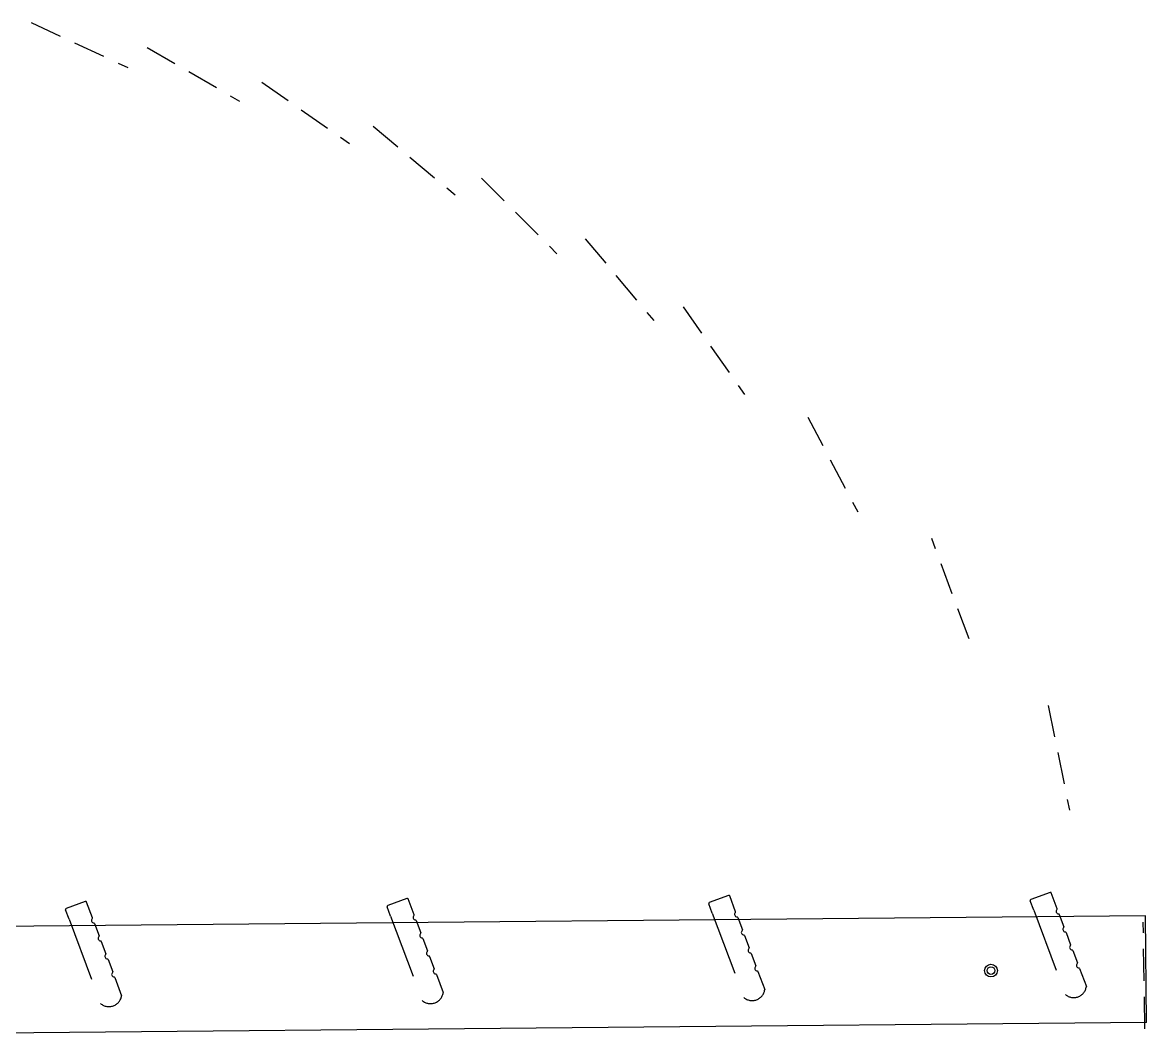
# Model space of a CAD drawing. Extents: x 216 to 4624, y 67 to 3629.
# Drawn here: x 3746 to 4624, y 2824 to 3617 of the extents above; entities that cross this region are included whole.
import ezdxf

# ---------------------------------------------------------------- set-up
doc = ezdxf.new("R2010")
doc.units = 0
doc.header["$LTSCALE"] = 100
doc.header["$MEASUREMENT"] = 0
doc.linetypes.add('DASHED', pattern=[0.75, 0.5, -0.25])
doc.linetypes.add('HIDDEN', pattern=[0.375, 0.25, -0.125])
doc.layers.get('0').update_dxf_attribs({"linetype": 'CONTINUOUS'})
doc.layers.add('SKJULT', color=7, linetype='HIDDEN')

msp = doc.modelspace()

# ---------------------------------------------------------------- linework, layer by layer
at = {"color": 7}
for p, q in [((3795.48, 2930.47), (3780.5, 2924.86)), ((4046.47, 2932.83), (4031.49, 2927.21)), ((4052.05, 2920.06), (4047.43, 2932.39)), ((4297.46, 2935.18), (4282.48, 2929.57)), ((4303.04, 2922.41), (4298.42, 2934.74)), ((4535.79, 2923.58), (4533.02, 2930.95)), ((4548.45, 2937.53), (4533.46, 2931.92)), ((4554.03, 2924.76), (4549.41, 2937.09)), ((3782.82, 2916.52), (3780.06, 2923.89)), ((3801.07, 2917.7), (3796.45, 2930.03)), ((4033.81, 2918.88), (4031.05, 2926.25)), ((4284.8, 2921.23), (4282.04, 2928.6)), ((4622.99, 2919.33), (3028.48, 2904.39)), ((4623.77, 2835.94), (3375.95, 2824.24))]:
    msp.add_line(p, q, dxfattribs=at)
at = {"color": 7, "linetype": 'DASHED'}
for p, q in [((4535.79, 2923.58), (4560.42, 2857.83)), ((3782.82, 2916.52), (3807.45, 2850.77)), ((3802.7, 2913.33), (3806.33, 2903.66)), ((4033.81, 2918.88), (4058.44, 2853.12)), ((4053.69, 2915.69), (4057.32, 2906.01)), ((4284.8, 2921.23), (4309.43, 2855.47)), ((4304.68, 2918.04), (4308.31, 2908.36)), ((4555.67, 2920.39), (4559.29, 2910.71)), ((4309.94, 2903.99), (4313.57, 2894.32)), ((4560.93, 2906.35), (4564.56, 2896.67)), ((3807.96, 2899.29), (3811.59, 2889.61)), ((4058.95, 2901.64), (4062.58, 2891.96)), ((4064.21, 2887.59), (4067.84, 2877.92)), ((4315.2, 2889.95), (4318.83, 2880.27)), ((4566.19, 2892.3), (4569.82, 2882.62)), ((3813.23, 2885.24), (3816.85, 2875.56)), ((4571.46, 2878.25), (4576.81, 2863.96)), ((3818.49, 2871.19), (3823.84, 2856.91)), ((4069.48, 2873.55), (4074.83, 2859.26)), ((4320.47, 2875.9), (4325.82, 2861.61))]:
    msp.add_line(p, q, dxfattribs=at)
at = {"color": 7, "linetype": 'HIDDEN'}
msp.add_line((4622.43, 2830.99), (4621.24, 2914.38), dxfattribs=at)
at = {"color": 7, "linetype": 'CONTINUOUS'}
msp.add_line((4623.77, 2835.94), (4622.99, 2919.33), dxfattribs=at)
msp.add_circle((4502.38, 2876.5), 5, dxfattribs=at)
at = {"color": 7}
msp.add_circle((4502.38, 2876.5), 3, dxfattribs=at)
for centre, start, end in [((3795.74, 2929.77), 20.53709, 110.53709), ((4046.73, 2932.12), 20.53709, 110.53709), ((4297.72, 2934.48), 20.53709, 110.53709), ((4533.73, 2931.22), 110.53709, 200.53709), ((4548.71, 2936.83), 20.53709, 110.53709), ((3780.76, 2924.16), 110.53709, 200.53709), ((4031.75, 2926.51), 110.53709, 200.53709), ((4282.74, 2928.86), 110.53709, 200.53709)]:
    msp.add_arc(centre, 0.75, start, end, dxfattribs=at)
at = {"color": 7, "linetype": 'CONTINUOUS'}
for centre, radius, start, end in [((4304.24, 2920.37), 2, 131.63728, 269.43689), ((4302.57, 2922.23), 0.5, 311.63728, 20.53709), ((4555.22, 2922.72), 2, 131.63728, 269.43689), ((4553.56, 2924.59), 0.5, 311.63728, 20.53709), ((3802.26, 2915.66), 2, 131.63728, 269.43689), ((3800.6, 2917.53), 0.5, 311.63728, 20.53709), ((3802.23, 2913.16), 0.5, 20.53709, 89.43689), ((4053.25, 2918.01), 2, 131.63728, 269.43689), ((4051.59, 2919.88), 0.5, 311.63728, 20.53709), ((4053.22, 2915.51), 0.5, 20.53709, 89.43689), ((4304.21, 2917.87), 0.5, 20.53709, 89.43689), ((4555.2, 2920.22), 0.5, 20.53709, 89.43689), ((4058.51, 2903.97), 2, 131.63728, 269.43689), ((4056.85, 2905.83), 0.5, 311.63728, 20.53709), ((4309.5, 2906.32), 2, 131.63728, 269.43689), ((4307.84, 2908.19), 0.5, 311.63728, 20.53709), ((4309.47, 2903.82), 0.5, 20.53709, 89.43689), ((4560.49, 2908.67), 2, 131.63728, 269.43689), ((4558.83, 2910.54), 0.5, 311.63728, 20.53709), ((4560.46, 2906.17), 0.5, 20.53709, 89.43689), ((3807.52, 2901.61), 2, 131.63728, 269.43689), ((3805.86, 2903.48), 0.5, 311.63728, 20.53709), ((3807.5, 2899.11), 0.5, 20.53709, 89.43689), ((4058.48, 2901.47), 0.5, 20.53709, 89.43689), ((4565.75, 2894.62), 2, 131.63728, 269.43689), ((4564.09, 2896.49), 0.5, 311.63728, 20.53709), ((3812.78, 2887.57), 2, 131.63728, 269.43689), ((3811.12, 2889.43), 0.5, 311.63728, 20.53709), ((4063.77, 2889.92), 2, 131.63728, 269.43689), ((4062.11, 2891.79), 0.5, 311.63728, 20.53709), ((4063.75, 2887.42), 0.5, 20.53709, 89.43689), ((4314.76, 2892.27), 2, 131.63728, 269.43689), ((4313.1, 2894.14), 0.5, 311.63728, 20.53709), ((4314.74, 2889.77), 0.5, 20.53709, 89.43689), ((4565.72, 2892.12), 0.5, 20.53709, 89.43689), ((3812.76, 2885.07), 0.5, 20.53709, 89.43689), ((4067.37, 2877.74), 0.5, 311.63728, 20.53709), ((4320.02, 2878.22), 2, 131.63728, 269.43689), ((4318.36, 2880.09), 0.5, 311.63728, 20.53709), ((4571.01, 2880.58), 2, 131.63728, 269.43689), ((4569.35, 2882.45), 0.5, 311.63728, 20.53709), ((4570.99, 2878.08), 0.5, 20.53709, 89.43689), ((3818.04, 2873.52), 2, 131.63728, 269.43689), ((3816.38, 2875.39), 0.5, 311.63728, 20.53709), ((3818.02, 2871.02), 0.5, 20.53709, 89.43689), ((4069.03, 2875.87), 2, 131.63728, 269.43689), ((4069.01, 2873.37), 0.5, 20.53709, 89.43689), ((4320, 2875.73), 0.5, 20.53709, 89.43689)]:
    msp.add_arc(centre, radius, start, end, dxfattribs=at)
at = {"color": 7, "linetype": 'DASHED'}
for centre in [(4315.93, 2863.08), (4566.92, 2865.43), (3813.95, 2858.37), (4064.94, 2860.72)]:
    msp.add_arc(centre, 10, 229.49211, 351.58206, dxfattribs=at)
at = {"layer": 'SKJULT', "color": 7, "linetype": 'HIDDEN'}
for p, q in [((3753.11, 3616.65), (3828.7, 3581.4)), ((3843.71, 3597.01), (3915.94, 3555.31)), ((3933.34, 3570.03), (4001.65, 3522.19)), ((4020.17, 3535.67), (4084.06, 3482.06)), ((4104.67, 3495), (4163.64, 3436.02)), ((4185.57, 3447.79), (4239.18, 3383.9)), ((4262.06, 3394.65), (4309.9, 3326.33)), ((4359.35, 3308.42), (4398.33, 3234.69)), ((4485.28, 3135.58), (4456.14, 3213.72)), ((4547.06, 3083.53), (4563.62, 3001.79))]:
    msp.add_line(p, q, dxfattribs=at)

doc.saveas('drawing.dxf')
